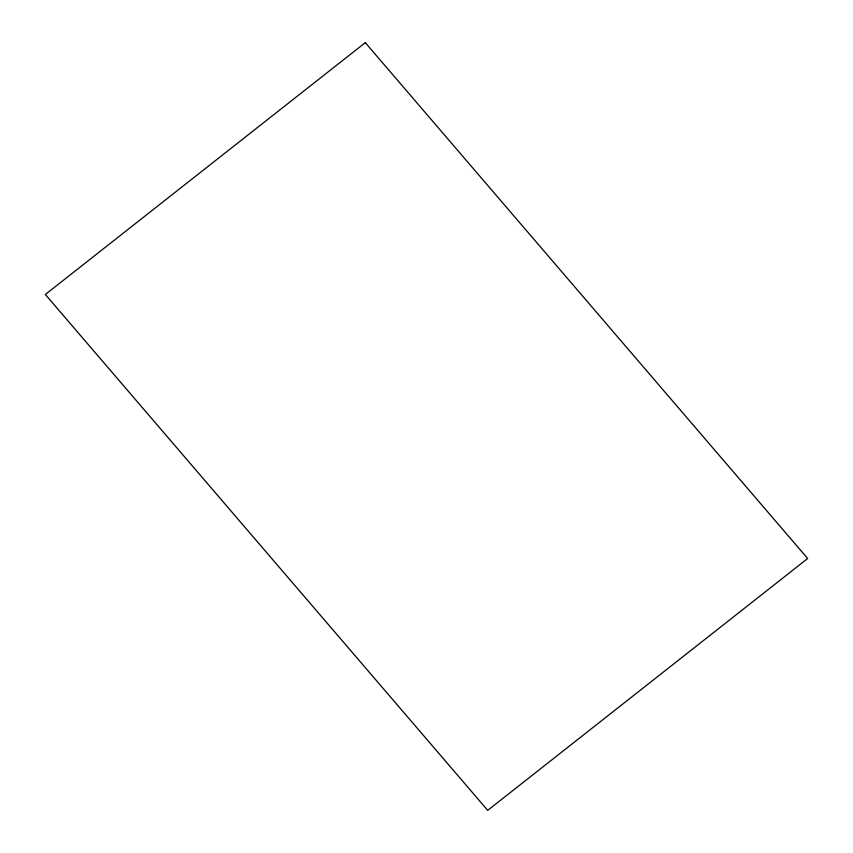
<?xml version="1.0" encoding="UTF-8"?>
<svg xmlns="http://www.w3.org/2000/svg" width="853" height="853" viewBox="0 0 853 853"><rect width="100%" height="100%" fill="white"/><g stroke="black" fill="none" stroke-linecap="round" stroke-linejoin="round"><path stroke-width="1.28" d="M365.297 42.65L45.337 294.488L487.703 810.35L807.663 558.512L365.297 42.65"/></g></svg>
